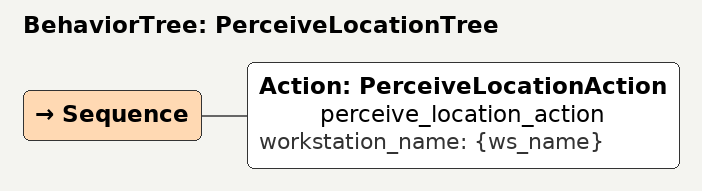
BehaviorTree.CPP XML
<root BTCPP_format="4">

  <BehaviorTree ID="PerceiveLocationTree">
    <Sequence>
      <Action ID="PerceiveLocationAction" name="perceive_location_action"
        workstation_name="{ws_name}" />
    </Sequence>
  </BehaviorTree>
</root>
